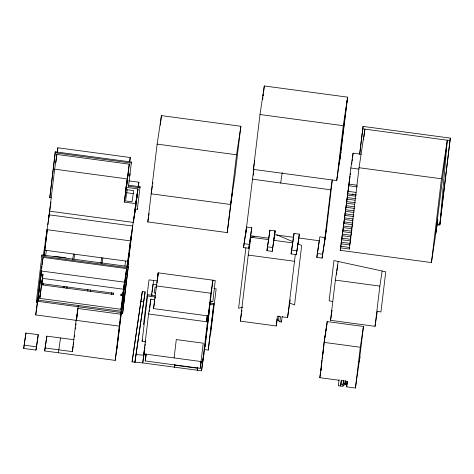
<?xml version="1.0" encoding="UTF-8"?>
<svg xmlns="http://www.w3.org/2000/svg" width="474" height="474" viewBox="0 0 474 474"><rect width="100%" height="100%" fill="white"/><g stroke="black" fill="none" stroke-linecap="round" stroke-linejoin="round"><path stroke-width="0.71" d="M431.423 262.566L437.135 224.794L439.771 225.15L439.896 224.321L447.296 140.191L441.46 178.793L431.423 262.566L340.237 250.325L341.013 244.661M324.583 241.467L322.071 258.093L316.804 257.388L319.784 236.882L325.051 237.593L324.583 241.467L326.829 226.619L332.321 180.108M157.374 280.17L158.215 272.84L215.261 280.501L212.82 301.825L210.45 301.505L210.675 299.544L208.199 315.933L153.523 308.592L158.215 272.84L157.338 280.158M125.8 277.112L125.681 278.244L125.847 277.32M23.7 348.449L25.928 333.038L38.216 334.685L37.819 337.986L35.988 350.096L23.7 348.449L25.928 333.038M37.754 302.347L36.291 302.151L41.985 254.935L128.276 266.512L122.582 313.729L121.119 313.533M119.276 326.142L35.722 314.926L40.989 270.968L43.045 257.37L126.599 268.586L121.332 312.538L37.778 301.328L41.463 270.559M51.257 197.782L49.8 197.587L55.316 151.804L131.434 162.025L128.501 186.217L139.913 187.745L140.067 186.738L128.655 185.21L128.501 186.217M55.316 151.804L49.8 197.587M41.73 268.361L41.99 266.163M42.168 264.699L43.045 257.37M35.722 314.926L38.578 296.043L41.214 274.061L42.962 274.298L41.724 283.571L113.434 293.199L113.286 294.425L41.404 284.779L39.769 298.389L120.953 309.285L121.154 307.94M45.208 243.061L50.457 205.574M47.282 229.677L44.206 255.314L46.511 236.508M47.88 224.688L48.129 222.567M48.301 221.157L49.059 214.811L132.613 226.027L127.761 266.53L133.164 222.401L126.896 266.613M48.721 218.419L54.64 169.171L56.868 154.447L129.248 164.158L126.469 187.343L137.875 188.877L135.623 207.707L134.332 214.686M55.914 162.41L56.868 154.447M57.354 152.166L57.875 147.793L130.249 157.51L129.734 161.847M41.724 283.571L42.962 274.298M43.069 283.754L42.921 284.981L43.128 283.606M35.988 350.096L38.216 334.685M125.699 276.419L116.971 348.52L115.17 360.4L44.698 350.938L46.837 336.149L74.145 339.751M46.837 336.149L44.698 350.938M64.002 286.563L63.86 287.789L64.067 286.414M58.385 352.774L60.542 337.926M66.905 286.954L66.757 288.18L66.964 286.806M45.054 347.963L72.35 351.631L76.095 320.341L78.34 305.499M74.495 336.842L74.667 335.385M75.449 328.838L75.627 327.386M75.887 325.2L76.059 323.748M76.409 320.833L77.89 308.467L121.071 314.262L122.499 304.841M87.826 289.762L87.678 290.989L87.886 289.614M90.445 290.112L90.297 291.338L90.504 289.964M111.769 292.973L111.621 294.2L111.828 292.825M137.875 188.877L135.653 203.601L124.241 202.072L129.248 164.158M129.295 165.467L129.473 164.022M124.206 284.921L122.582 295.675L120.917 295.45L121.06 294.224L122.73 294.443M120.953 309.285L124.443 282.042M121.563 305.244L121.332 307.146L121.842 303.793M115.17 360.4L124.543 282.184L126.599 268.586M116.971 348.52L121.071 314.262M126.102 273.077L125.93 274.511L126.137 273.137M126.274 271.643L126.445 270.21M127.133 266.821L127.287 265.547L127.073 266.927M123.311 299.177L123.477 297.808M123.803 295.071L123.969 293.702L123.75 295.136M124.745 287.191L124.917 285.751M49.61 211.185L133.395 222.43L135.653 203.601M122.582 313.729L128.276 266.512M136.945 198.381L137.211 196.177M137.389 194.707L137.561 193.238M137.827 191.04L138.005 189.57M138.355 186.632L138.882 182.223L128.898 180.884M135.226 209.052L137.33 209.336L140.067 186.738M232.621 191.123L227.23 232.604L147.805 221.945L157.125 144.12L161.438 115.615L240.869 126.274L234.914 175.984L230.601 204.49L151.17 193.825L152.344 186.092M160.301 125.118L160.473 123.655M160.65 122.191L161.438 115.615M145.755 341.683L142.123 341.191L147.728 294.733L154.998 295.705M154.477 299.615L150.839 299.13L148.593 313.978L142.733 362.912L132.098 361.881L142.313 291.534L145.121 291.913L134.906 362.255L145.121 291.913M203.956 353.509L201.533 370.804L142.733 362.912L144.315 351.874M144.564 349.782L144.813 347.691M149.363 311.459L149.535 310.008M149.796 307.833L150.839 299.13M151.698 295.883L151.958 293.708M152.13 292.262L153.084 284.281L156.722 284.773M201.272 361.449L200.229 368.328L145.228 360.945L146.039 354.155M156.989 283.091L157.161 281.627M174.1 357.923L176.298 339.568L203.245 343.182L200.229 368.328M174.793 364.915L174.527 367.178L174.942 364.429M197.694 367.99L197.421 370.253L197.836 367.498M207.144 315.791L206.433 321.739L207.422 315.18M201.533 370.804L210.918 293.246L212.891 280.181L210.172 302.868M209.141 310.956L209.852 305.007M204.952 346.915L209.733 307.034L207.488 321.882L148.593 313.978M205.141 345.67L209.052 313.036M209.312 310.861L209.484 309.415M210.586 303.793L210.936 300.889M204.62 349.581L208.252 350.067L213.857 303.609L209.502 303.022M213.857 303.609L208.252 350.067M227.23 232.604L236.556 154.779L240.869 126.274M243.529 247.552L246.51 227.046L251.771 227.757L248.797 248.263L243.529 247.552L246.042 230.927M253.851 168.548L245.55 235.063L245.763 233.646M340.468 155.697L336.706 180.582L253.412 169.402L259.989 114.524L264.308 85.96L347.596 97.14L340.119 158.606L340.883 152.207L339.088 164.087L347.087 100.743M253.187 175.196L253.359 173.745M253.537 172.293L253.797 170.113M262.661 99.072L262.833 97.608M263.011 96.145L263.271 93.953M263.449 92.489L263.799 89.562M264.308 85.96L263.467 92.886M245.852 247.831L238.606 308.301L242.801 307.134M248.797 248.263L251.771 227.757M277.296 318.83L276.218 325.958L240.324 321.141L248.234 255.077L250.93 237.267L254.473 236.283M266.921 250.693L269.902 230.186L275.169 230.897L272.189 251.398L266.921 250.693L269.439 234.067M269.516 233.421L269.902 230.186M272.189 251.398L275.169 230.897M273.984 238.878L274.482 234.743M274.713 232.805L274.944 230.862M332.191 179.913L330.692 189.813L252.245 179.148M276.218 325.958L277.385 316.199L280.507 316.614L279.891 321.787L281.473 322L281.633 320.934M278.481 320.62L279.026 316.093M281.473 322L282.172 316.407M291.066 253.934L294.046 233.427L299.313 234.132L298.845 238.013L296.333 254.639L291.066 253.934L294.046 233.427M282.089 316.828L287.57 317.562L295.391 254.135M296.333 254.639L299.313 234.132M322.071 258.093L326.829 226.619M324.506 241.456L330.692 189.813M336.706 180.582L343.277 125.705L347.596 97.14M343.579 380.261L342.88 386.357L338.341 385.747L339.076 379.775L338.999 380.255L319.837 377.683L324.068 342.388L327.208 321.603L363.457 326.468L359.227 361.763M320.839 370.615L321.159 368.221M321.277 366.935L322.071 360.317M322.261 359.037L324.963 336.451M325.715 334.105L325.869 332.458M326.153 330.425L326.313 328.778M326.503 327.487L327.208 321.603M332.659 301.529L329.128 300.765L333.945 260.558L385.753 271.798L380.936 312.005L377.322 311.222L375.041 326.302L330.544 320.329L335.361 280.128L338.181 261.476M336.504 274.547L336.765 272.354M336.943 270.891L337.642 265.043M342.092 236.544L340.237 250.325M343.164 228.427L341.067 243.808L349.842 244.987L350.085 243.387L341.31 242.208M344.237 220.303L342.139 235.691L350.92 236.87L350.624 239.323L341.849 238.149M345.309 212.186L343.212 227.573L351.992 228.746M346.381 204.069L344.29 219.45L353.065 220.629M345.848 208.127L347.454 195.946M350.09 176.334L346.435 203.216L354.481 204.294M361.135 154.234L353.089 153.155L350.843 168.003L347.507 195.092L355.553 196.171M351.773 164.14L351.951 162.677M352.129 161.213L352.389 159.015M352.567 157.552L353.089 153.155M359.671 154.038L363.06 126.404L450.3 138.112L439.896 224.321L437.265 223.965L437.81 219.373L435.57 234.221L447.296 140.191M340.533 247.866L349.308 249.046L359.049 167.731L364.885 129.129L363.937 137.051M350.162 242.771L350.541 239.862M351.915 229.363L351.696 231.205L342.921 230.026M352.455 225.304L352.235 227.147L343.454 225.968M352.917 221.856L352.769 223.088L343.994 221.909M363.594 139.931L363.765 138.491M340.593 386.049L341.327 380.077M340.67 385.569L341.304 380.652M340.895 384.082L343.087 384.378L343.52 381.072M342.862 385.866L344.93 384.627L345.339 381.191M343.277 383.134L345.119 383.377L345.445 380.634M359.393 360.406L359.932 356.839L355.429 388.04L346.648 386.861L347.312 381.369L341.25 380.557M346.648 386.861L347.383 381.588M355.429 388.04L360.311 347.252L363.457 326.468M375.041 326.302L379.858 286.1L382.139 271.015M439.896 224.321L450.3 138.112M262.673 99.433L262.851 97.976M263.117 95.795L263.289 94.344M359.713 154.163L363.06 126.404M46.689 235.063L46.956 232.888M48.372 221.317L48.549 219.871M74.495 336.943L74.673 335.497M75.467 328.997L75.644 327.552M76.616 319.6L77.321 313.818M77.499 312.372L77.677 310.926M143.521 324.66L149.008 279.861L157.297 280.969M210.657 333.672L216.15 288.867L213.993 288.583M126.191 274.884L126.315 273.972M126.12 274.588L126.244 273.682M142.313 291.534L132.098 361.881M100.897 263.491L101.744 257.832M57.129 152.729L57.875 147.793M41.985 254.935L41.801 256.179L128.087 267.763M50.671 204.176L50.991 202.072M36.291 302.151L36.48 300.901M43.341 255.397L47.24 229.629M40.604 278.102L41.736 270.613M44.07 255.16L44.823 250.189L128.377 261.405L127.607 266.495M45.646 255.373L46.399 250.402M41.404 284.779L42.014 280.738M39.769 298.389L40.385 294.354M72.67 259.711L73.529 254.046M73.974 259.165L74.72 254.206M72.35 351.631L73.192 346.038M73.405 344.639L73.719 342.548M102.023 263.645L102.876 257.98M129.609 161.741L130.249 157.51M125.806 189.013L128.033 174.29M128.294 172.572L128.507 171.161M125.628 190.477L128.01 174.74M124.241 202.072L127.156 182.81M131.434 162.025L131.28 163.032L55.162 152.818M129.9 174.539L130.054 173.531M129.728 176.002L129.882 174.995M113.286 294.425L113.505 292.991M124.869 266.092L125.634 261.038M120.917 295.45L121.131 294.016M138.135 187.159L138.882 182.223M133.478 220.297L133.692 218.893M133.905 217.495L134.118 216.091M129.995 243.974L131.582 233.498L129.153 251.019M133.395 222.43L135.985 205.283M122.174 299.272L123.69 289.241M122.63 297.18L122.843 295.746M125.474 278.327L125.782 276.259M125.995 274.879L126.203 273.498M124.152 289.318L124.911 284.299M125.13 282.865L125.349 281.432M122.861 300.095L123.945 292.932M122.339 304.45L122.991 300.155M123.21 298.721L123.424 297.287M122.819 302.696L123.039 301.263M137.33 209.336L137.478 208.323M152.664 183.983L152.877 182.573M147.805 221.945L148.546 217.021M148.759 215.617L149.079 213.507M147.728 294.733L147.538 295.977L155.531 297.05M142.123 341.191L142.313 339.947M151.354 295.735L153.659 280.484M151.639 295.592L151.84 294.241M144.86 346.98L143.818 353.859L202.706 361.763L205.793 341.375M145.068 345.605L145.263 344.284M145.565 342.305L145.761 340.99M145.228 360.945L146.265 354.066M153.523 308.592L154.725 300.611M155.057 298.43L155.276 296.979M210.243 303.638L210.569 301.494M253.412 169.402L254.289 163.625M254.508 162.179L254.722 160.733M245.976 232.236L246.723 227.289M251.416 230.927L251.629 229.511M240.324 321.141L241.509 313.302M241.722 311.874L241.941 310.452M280.667 183.094L282.267 172.495M287.57 317.562L290.26 299.752M316.804 257.388L319.209 241.485M324.779 337.986L326.841 324.37M322.853 354.096L323.067 352.662M323.232 351.258L323.499 349.794M350.304 174.924L350.517 173.508M320.904 370.336L321.123 368.902L320.845 371.024M321.336 367.469L321.556 366.035L321.39 367.439M319.837 377.683L320.572 372.819M345.765 208.661L345.362 211.333L354.137 212.512M330.544 320.329L331.522 313.865M331.741 312.431L332.067 310.274M349.308 249.046L349.551 247.446L340.77 246.267M338.341 385.747L338.418 385.267M345.119 383.377L345.327 382.014L347.341 382.287M344.93 384.627L347.134 383.65M136.074 354.564L143.895 355.222M259.989 114.524L343.277 125.705M362.693 128.839L449.933 140.547M359.049 167.731L441.46 178.793M350.843 168.003L358.889 169.082M157.125 144.12L236.556 154.779M348.917 184.113L356.958 185.192M348.674 185.719L357.449 186.892M347.999 191.33L356.045 192.408M352.141 194.079L353.604 194.275M347.709 193.789L356.484 194.968M347.217 197.551L355.992 198.73M346.974 199.151L355.014 200.235M346.678 201.61L355.453 202.789M346.139 205.669L354.919 206.848M345.896 207.274L354.676 208.453M54.64 169.171L127.02 178.888M345.605 209.727L354.38 210.906M345.066 213.786L353.841 214.965M344.823 215.392L353.604 216.571M344.533 217.85L353.308 219.024M126.57 192.728L133.644 193.676M343.751 223.509L352.526 224.688M342.678 231.632L351.453 232.811L351.163 235.264L342.382 234.085M341.606 239.749L350.381 240.928M274.701 234.772L293.584 237.308M298.845 238.013L319.316 240.762M250.651 235.75L268.882 238.197M250.93 237.267L268.877 239.672M273.925 240.354L292.677 242.866M243.992 243.677L249.259 244.383M267.383 246.818L272.651 247.523M291.534 250.059L296.795 250.764M317.266 253.513L322.533 254.218M248.234 255.077L294.313 261.263M46.813 229.653L130.368 240.869M335.361 280.128L379.858 286.1M54.024 256.233L65.951 257.832M156.236 285.905L210.918 293.246M40.989 270.968L124.543 282.184M156.533 287.173L155.111 286.983L154.204 292.979L155.626 293.169M42.352 278.339L123.358 289.211M42.334 279.536L40.154 296.25L38.578 296.043M210.035 304.367L213.673 304.853M140.814 301.452L143.622 301.831M37.967 300.078L120.787 311.193M324.068 342.388L360.311 347.252M143.983 354.659L146.146 354.949M200.727 362.272L202.783 362.551M174.764 365.176L197.658 368.251M24.097 345.155L36.38 346.802M289.152 302.803L294.555 304.978L301.683 245.443L297.678 243.731M276.786 234.826L292.962 241.722M277.053 319.47L279.891 321.787M128.341 258.68L127.382 266.678L129.206 252.974L128.341 258.68M136.068 201.515L134.515 214.485L137.182 194.15L136.068 201.515M127.228 189.724L125.527 200.946L132.027 201.817L133.721 190.595L127.228 189.724"/></g></svg>
